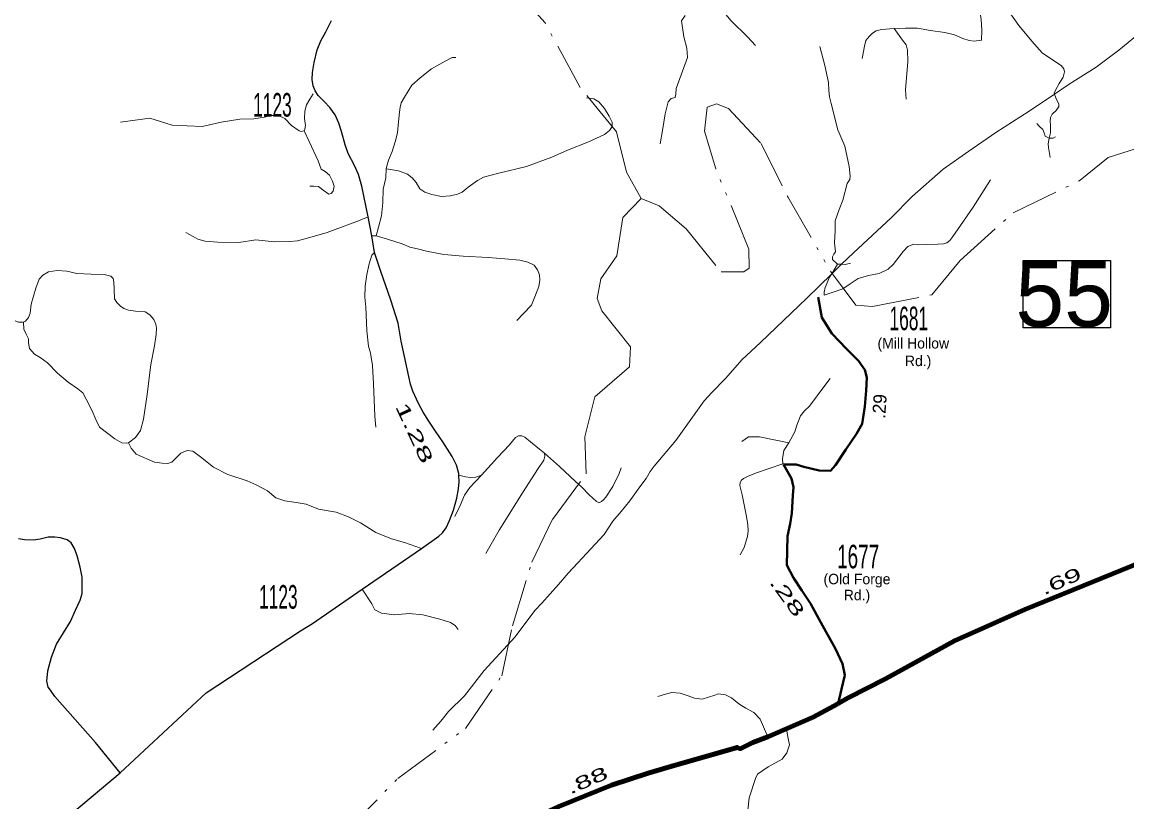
# Model space of a CAD drawing. Extents: x 124003 to 182903, y 148068 to 182665.
# Drawn here: x 137879 to 139987, y 150263 to 151751 of the extents above; entities that cross this region are included whole.
import ezdxf
from ezdxf.enums import TextEntityAlignment as Align

# ---------------------------------------------------------------- set-up
doc = ezdxf.new("R2010")
doc.units = 0
doc.header["$LTSCALE"] = 18
doc.linetypes.add('DASH_DOUBLE_DOT', pattern=[9.2, 5, -1.2, 0.3, -1.2, 0.3, -1.2])
for name, color, linetype, lineweight in [('17', 7, 'Continuous', 25), ('29', 7, 'Continuous', 120), ('31', 7, 'Continuous', 25), ('32', 7, 'Continuous', 25), ('35', 7, 'Continuous', 13), ('44', 7, 'Continuous', 13), ('59', 7, 'DASH_DOUBLE_DOT', 13), ('8', 7, 'Continuous', 25)]:
    doc.layers.add(name, color=color, linetype=linetype, lineweight=lineweight)

msp = doc.modelspace()

# ---------------------------------------------------------------- linework, layer by layer
at = {"layer": '29'}
for points in [[(139436.19, 150450.45), (139455.72, 150461.36), (139526.84, 150497.74), (139658.22, 150570.18), (139792.68, 150629.84), (140052.14, 150735.52), (140184.09, 150784.11), (140238.33, 150801.12), (140312, 150825.41), (140372.72, 150852.94), (140441.53, 150892.62), (140493.24, 150925.23)], [(138205.57, 149870.65), (138645.98, 150118.46), (138781.17, 150197.01), (138903.36, 150253.99), (139004.2, 150294.59), (139073.82, 150317.26), (139123.6, 150332.24), (139197.27, 150353.3), (139243.82, 150366.66), (139249.64, 150364.06), (139273.77, 150376.38), (139302.11, 150386.7), (139389.06, 150424.22), (139435.77, 150450.22), (139436.19, 150450.45)]]:
    msp.add_lwpolyline(points, dxfattribs=at)
at = {"layer": '31'}
msp.add_lwpolyline([(139789.6, 151296.36), (139956.02, 151296.36), (139956.02, 151167.88), (139789.6, 151167.88)], close=True, dxfattribs=at)
at = {"layer": '32'}
msp.add_line((137974.99, 150241.73), (138065.95, 150318.46), dxfattribs=at)
for points in [[(138065.95, 150318.46), (138230.65, 150470.98), (138410.46, 150589.33), (138433.21, 150603.05), (138527.86, 150668.74), (138641.29, 150746.32), (138674.46, 150769.89), (138681.19, 150776.3), (138688.24, 150785.92), (138694.97, 150800.02), (138702.66, 150819.9), (138708.74, 150842.66), (138711.63, 150860.29), (138712.91, 150873.44), (138712.59, 150886.58), (138712.27, 150889.47), (138708.1, 150905.82), (138700.09, 150921.85), (138681.83, 150950.06), (138667.73, 150970.58), (138655.55, 150989.49), (138644.18, 151006.64), (138635.85, 151022.99), (138624.95, 151046.71), (138620.31, 151060.34), (138602.2, 151141.93), (138596.76, 151176.55), (138582.98, 151220.47), (138562.95, 151277.3), (138551.9, 151311.2), (138546.8, 151343.18), (138539.45, 151379.62), (138527.22, 151437.83), (138520.81, 151460.59), (138513.44, 151477.26), (138501.11, 151500.5), (138495.34, 151517.17), (138488.61, 151542.18), (138483.48, 151558.21), (138476.76, 151574.56), (138466.66, 151588.18), (138455.77, 151599.41), (138443.91, 151611.27), (138438.15, 151619.92), (138434.62, 151629.86), (138432.38, 151641.72), (138433.5, 151655.03), (138436.38, 151674.26), (138442.15, 151698.63), (138449.2, 151715.3), (138458.65, 151732.77), (138469.55, 151754.25)], [(138065.95, 150318.46), (138019.03, 150376), (137941.7, 150463.96), (137933.11, 150475.86), (137929.14, 150481.81), (137926.5, 150493.05), (137928.48, 150512.9), (137935.09, 150538.69), (137945.01, 150563.82), (137971.77, 150606.81), (137981.03, 150628.63), (137989.62, 150647.81), (137993.58, 150660.38), (137993.58, 150673.6), (137993.58, 150691.46), (137989.62, 150710.64), (137984.33, 150732.46), (137979.37, 150746.35), (137972.76, 150756.93), (137964.83, 150762.89), (137952.28, 150766.85), (137941.7, 150768.18), (137929.14, 150768.18), (137913.28, 150764.21), (137900.72, 150762.22), (137883.54, 150762.89), (137872.3, 150764.87)]]:
    msp.add_lwpolyline(points, dxfattribs=at)
at = {"layer": '32', "lineweight": 40}
for points in [[(139332.18, 150906.78), (139356.36, 150906.78), (139370.95, 150902.17), (139400.12, 150895.26), (139421.61, 150894.49), (139431.59, 150905.24), (139450.78, 150935.19), (139471.51, 150965.14), (139482.26, 150984.34), (139487.63, 151017.36), (139489.93, 151047.77), (139491.47, 151073.11), (139487.63, 151087.71), (139475.35, 151104.6), (139452.32, 151127.64), (139424.68, 151156.82), (139405.49, 151187.54), (139398.58, 151225.93)], [(139436.19, 150450.45), (139443.02, 150477.8), (139448.91, 150504.33), (139444.49, 150526.44), (139431.23, 150554.94), (139403.7, 150605.15), (139383.46, 150641.59), (139366.9, 150666.47), (139351.49, 150690.58), (139338.46, 150714.74), (139339.93, 150770.26), (139344.84, 150793.35), (139348.25, 150813.67), (139349.76, 150847.89), (139351.37, 150863.77), (139347.15, 150879.9), (139332.18, 150906.78)]]:
    msp.add_lwpolyline(points, dxfattribs=at)
at = {"layer": '35'}
for p, q in [((138546.8, 151343.18), (138555.1, 151343.18)), ((139435.29, 151289.33), (139424.33, 151271.06))]:
    msp.add_line(p, q, dxfattribs=at)
for points in [[(139691.22, 151862.16), (139691.48, 151833.87), (139692.99, 151821.24), (139699.05, 151797.5), (139705.61, 151778.31), (139709.14, 151756.58), (139710.41, 151735.87), (139709.9, 151716.68), (139695.77, 151715.16), (139686.68, 151716.17), (139674.06, 151719.71), (139658.41, 151726.78), (139640.24, 151731.33), (139612.98, 151735.37), (139587.74, 151739.41), (139565.02, 151739.92), (139543.06, 151738.91)], [(139691.22, 151862.16), (139708.39, 151850.04), (139719.49, 151840.94), (139726.56, 151828.31), (139742.21, 151804.07), (139755.33, 151781.84), (139781.08, 151744.97), (139805.81, 151714.66), (139825.5, 151692.94), (139845.19, 151679.3), (139862.1, 151668.19), (139867.15, 151662.12), (139868.16, 151656.06), (139866.14, 151646.47), (139858.06, 151633.84), (139850.99, 151621.21), (139848.98, 151615.65), (139849.51, 151613.9)], [(139202.49, 151789.07), (139232.05, 151753.85), (139263.72, 151722.86), (139278.5, 151706.66)], [(139144.78, 151763.71), (139137.74, 151753.85), (139141.96, 151722.86), (139147.59, 151701.73), (139149, 151683.42), (139127.18, 151624.26), (139126.83, 151613.69), (139125.42, 151607.35), (139117.68, 151605.24), (139112.05, 151598.9), (139106.42, 151576.36), (139101.49, 151544.67), (139096.57, 151518.61)], [(139543.06, 151738.91), (139519.34, 151737.39), (139509.24, 151734.36), (139501.67, 151730.32), (139495.61, 151723.75), (139489.05, 151716.17), (139486.52, 151705.57), (139482.49, 151681.82)], [(139543.06, 151738.91), (139559.22, 151716.68), (139566.28, 151707.59), (139568.81, 151697.99), (139569.31, 151676.27), (139564.77, 151622.22), (139566.03, 151604.03)], [(139401.46, 151704.55), (139411.06, 151668.18), (139418.12, 151635.86), (139418.63, 151620.7), (139419.64, 151608.58), (139423.17, 151595.95), (139435.54, 151545.94), (139449.17, 151514.62), (139457.5, 151475.73), (139459.52, 151457.04), (139459.01, 151450.98), (139453.46, 151443.4), (139445.13, 151411.58), (139438.06, 151393.39), (139431, 151372.17), (139430.49, 151353.48), (139429.23, 151329.74), (139431.25, 151312.57), (139428.22, 151308.53), (139425.69, 151302.97), (139425.69, 151298.42), (139435.29, 151289.33), (139442.92, 151289.07)], [(138555.1, 151343.18), (138558.94, 151359.8), (138564.69, 151381.54), (138567.24, 151407.11), (138567.88, 151432.68), (138572.99, 151453.78), (138573.63, 151471.68), (138578.1, 151487.66), (138585.13, 151504.28), (138590.88, 151522.82), (138595.36, 151540.08), (138597.59, 151561.18), (138599.51, 151579.08), (138600.79, 151588.67), (138602.71, 151596.98), (138609.09, 151607.85), (138623.15, 151630.86), (138638.49, 151644.92), (138660.21, 151662.18), (138686.73, 151676.89), (138699.51, 151683.92), (138706.54, 151683.92)], [(138434.82, 151614.56), (138428.43, 151604.33), (138422.04, 151593.46), (138418.84, 151581.32), (138418.21, 151567.25), (138420.12, 151553.83), (138418.84, 151546.79), (138417.57, 151543.6)], [(138956.05, 151606.57), (138970.11, 151604.65), (138979.69, 151598.9), (138990.56, 151586.11), (138999.5, 151571.41), (139005.25, 151560.54), (139005.25, 151552.23), (139000.14, 151544.56), (138990.56, 151536.88), (138958.61, 151522.18), (138919.63, 151506.84), (138890.24, 151493.41), (138841.68, 151475.51), (138788.96, 151462.73), (138759.57, 151455.06), (138748.07, 151448.66), (138730.18, 151435.88), (138718.68, 151426.93), (138709.73, 151423.09), (138696.95, 151419.89), (138679.7, 151418.62), (138661.17, 151422.45), (138647.75, 151426.93), (138638.17, 151433.32), (138631.14, 151444.83), (138623.79, 151453.78), (138614.85, 151460.81), (138597.59, 151467.2), (138574.59, 151471.04)], [(139849.51, 151613.9), (139851.75, 151606.56), (139857.56, 151594.94), (139857.56, 151590.39), (139852.51, 151582.82), (139844.94, 151575.75), (139841.4, 151569.18), (139840.9, 151562.11), (139841.91, 151554.53), (139841.91, 151545.94), (139841.91, 151539.88), (139839.38, 151529.78)], [(138417.57, 151543.6), (138411.82, 151542.32), (138407.98, 151543.6), (138393.29, 151553.83), (138380.51, 151567.25), (138368.37, 151573), (138354.31, 151573), (138341.53, 151569.81), (138321.01, 151566.58), (138294.35, 151565.69), (138258.74, 151560.23), (138223.03, 151552.22), (138165.71, 151554.32), (138123.12, 151567.71), (138067.09, 151560.22)], [(139839.38, 151529.78), (139831.81, 151533.31), (139829.29, 151539.88), (139826.76, 151546.45), (139820.71, 151552), (139815.66, 151557.56)], [(138417.57, 151543.6), (138426.83, 151523.14), (138444.08, 151486.7), (138449.83, 151470.72), (138457.5, 151466.24), (138465.81, 151459.21), (138471.56, 151447.7), (138474.75, 151438.11), (138472.84, 151428.52), (138469, 151424.05), (138464.53, 151422.77), (138453.67, 151430.44), (138444.72, 151437.47), (138435.78, 151438.11), (138428.11, 151438.11)], [(139839.38, 151529.78), (139846.96, 151529.78), (139851.5, 151532.3)], [(139839.38, 151529.78), (139837.36, 151519.17), (139837.87, 151512.1), (139840.9, 151492.9)], [(139727.06, 151449.97), (139694.25, 151397.94), (139670.02, 151363.08), (139655.38, 151341.87), (139649.32, 151334.29), (139643.77, 151329.74), (139637.21, 151327.72), (139626.61, 151327.22), (139605.91, 151326.71), (139590.26, 151326.21), (139581.17, 151327.22), (139569.31, 151322.67), (139560.23, 151313.58), (139541.55, 151288.83), (139531.96, 151279.73), (139514.79, 151271.15), (139494.1, 151267.61), (139474.41, 151261.55), (139459.26, 151251.45), (139445.63, 151242.35), (139430.49, 151236.8), (139410.05, 151230.23)], [(138539.45, 151379.62), (138517.72, 151370.67), (138476.51, 151355.33), (138461.17, 151349.57), (138432.42, 151341.26), (138404.95, 151333.59), (138390.25, 151332.31), (138360.86, 151331.67), (138325.08, 151335.51), (138292.81, 151330.39), (138252.55, 151331.03), (138228.27, 151332.95), (138214.22, 151336.79), (138205.27, 151341.9), (138191.85, 151349.57)], [(138555.1, 151343.18), (138576.51, 151336.79), (138604.62, 151327.84), (138619.32, 151321.44), (138633.38, 151318.25), (138650.63, 151313.77), (138683.85, 151307.38), (138720.91, 151304.18), (138768.84, 151301.63), (138800.14, 151299.07), (138828.9, 151297.15), (138844.23, 151293.31), (138856.37, 151287.56), (138862.76, 151278.61), (138866.6, 151269.02), (138867.24, 151258.79), (138865.32, 151246.65), (138857.65, 151226.83), (138851.26, 151210.85), (138835.93, 151194.86), (138823.15, 151181.44)], [(138551.9, 151311.2), (138546.77, 151306.39), (138541.32, 151289.72), (138536.84, 151269.52), (138533.63, 151247.4), (138532.99, 151226.24), (138534.75, 151207.17), (138536.68, 151161.97), (138540.36, 151132.95), (138544.21, 151119.17), (138547.73, 151095.76), (138549.65, 151060.5), (138552.38, 150999.11), (138554.14, 150978.11)], [(139442.92, 151289.07), (139449.93, 151288.83), (139460.02, 151291.35)], [(138082.15, 150948.06), (138095.69, 150958.64), (138104.95, 150971.87), (138110.9, 150993.03), (138117.5, 151040.65), (138124.77, 151097.53), (138132.04, 151133.24), (138134.69, 151155.06), (138135.35, 151166.97), (138134.03, 151174.9), (138130.72, 151183.5), (138123.12, 151192.76), (138113.87, 151198.05), (138095.36, 151199.37), (138082.15, 151201.36), (138073.55, 151204.67), (138066.94, 151209.29), (138059.67, 151215.91), (138055.71, 151223.18), (138055.05, 151241.7), (138054.39, 151254.93), (138053.07, 151261.54), (138048.44, 151266.17), (138035.88, 151269.48), (138010.77, 151270.14), (137983.67, 151271.46), (137964.5, 151276.09), (137946, 151277.41), (137929.47, 151274.77), (137918.9, 151268.16), (137911.63, 151260.88), (137905.02, 151243.68), (137896.43, 151212.6), (137894.45, 151195.41), (137891.14, 151187.47), (137885.85, 151180.2), (137881.56, 151178.21)], [(139424.33, 151271.06), (139420.14, 151264.07), (139411.56, 151244.88), (139409.54, 151235.79), (139410.05, 151230.23)], [(137807.87, 151241.7), (137829.35, 151221.2), (137847.85, 151196.07), (137859.75, 151183.5), (137867.02, 151180.2), (137872.3, 151178.21), (137881.56, 151178.21)], [(137881.56, 151178.21), (137882.22, 151164.98), (137886.85, 151155.73), (137891.47, 151146.47), (137891.47, 151139.19), (137893.45, 151127.95), (137902.71, 151117.37), (137913.28, 151110.75), (137927.82, 151100.83), (137946.33, 151080.99), (137966.82, 151063.8), (137985.32, 151051.23), (137994.9, 151043.3), (138001.51, 151031.39), (138012.75, 151008.91), (138020.02, 150992.37), (138026.63, 150977.82), (138056.37, 150956), (138069.59, 150948.06), (138077.52, 150947.4), (138082.15, 150948.06)], [(139342.15, 150947.86), (139353.76, 150969.07), (139356.79, 150979.68), (139364.86, 150999.89), (139372.44, 151008.98), (139382.03, 151018.07), (139396.67, 151037.77), (139409.29, 151054.95), (139420.9, 151071.11)], [(138082.15, 150948.06), (138087.1, 150938.14), (138097.02, 150926.24), (138132.04, 150911.03), (138146.58, 150909.04), (138157.16, 150908.38), (138165.09, 150911.03), (138173.02, 150919.62), (138182.27, 150928.22), (138188.88, 150931.53), (138194.83, 150933.51), (138204.75, 150932.19), (138219.29, 150921.61), (138244.4, 150901.77), (138271.5, 150887.88), (138308.84, 150875.31), (138326.02, 150868.04), (138347.17, 150856.8), (138363.03, 150842.91), (138380.22, 150837.62), (138402.03, 150834.31), (138421.2, 150831), (138444.66, 150821.74), (138478.36, 150815.79), (138502.16, 150807.19), (138524.63, 150795.29), (138554.14, 150777.1), (138584.26, 150764.92), (138608.61, 150757.87), (138641.29, 150746.32)], [(138755.85, 150886.26), (138786.45, 150920.08), (138809.2, 150944.45), (138820.89, 150958.07), (138826.66, 150961.6), (138832.75, 150961.28), (138838.52, 150959.03), (138849.09, 150949.74), (138866.71, 150936.27), (138876.33, 150928.58)], [(139342.15, 150947.86), (139286.62, 150959.48), (139265.42, 150959.48), (139252.8, 150950.38)], [(139330.79, 150907.95), (139330.03, 150917.55), (139333.06, 150933.21), (139342.15, 150947.86)], [(138876.33, 150928.58), (138876.65, 150922.49), (138875.04, 150914.79), (138862.55, 150897.48), (138835.63, 150854.52), (138789.33, 150781.27), (138764.02, 150737.03)], [(138876.33, 150928.58), (138904.84, 150902.93), (138935.44, 150874.24), (138947.3, 150863.66), (138961.08, 150848.59), (138975.02, 150835.93), (138979.82, 150833.36), (138984.95, 150835.93), (138988.79, 150839.46), (138993.28, 150844.26), (139006.42, 150865.1), (139018.59, 150889.79), (139022.44, 150900.69)], [(139330.79, 150907.95), (139278.8, 150890.27), (139263.15, 150883.71), (139256.08, 150880.17), (139252.04, 150877.14), (139249.52, 150872.59), (139249.01, 150866.53), (139253.55, 150848.85), (139261.13, 150810.97), (139263.9, 150792.28), (139264.41, 150780.15), (139263.4, 150769.54), (139257.34, 150748.33), (139249.52, 150734.18)], [(138755.85, 150886.26), (138733.74, 150863.18), (138723.48, 150848.11), (138715.15, 150828.23), (138704.9, 150807.72)], [(138712.59, 150886.58), (138725.09, 150883.38), (138734.7, 150881.77), (138745.27, 150882.73), (138755.85, 150886.26)], [(138527.86, 150668.74), (138546.45, 150640.53), (138552.22, 150629.63), (138565.03, 150623.22), (138590.03, 150620.01), (138617.58, 150622.58), (138643.86, 150620.01), (138676.54, 150611.68), (138696.41, 150605.27), (138705.38, 150599.5), (138711.15, 150591.8)], [(139302.11, 150386.7), (139294.25, 150406.19), (139287.8, 150420.74), (139275.68, 150433.35), (139260.39, 150441.4), (139246.66, 150450.13), (139232.91, 150461.27), (139221.74, 150466.98), (139208.29, 150469.27), (139200.96, 150466.65), (139176.84, 150458.56), (139162.2, 150460.95), (139150, 150465.14), (139134.78, 150470.38), (139118.91, 150471.25), (139106.66, 150468.63), (139092.13, 150463.79)], [(139338.53, 150397.43), (139340.96, 150383.66), (139343.39, 150371.52), (139338.53, 150356.13), (139329.63, 150343.98), (139302.91, 150329.41), (139282.68, 150315.64), (139278.63, 150307.54), (139266.49, 150270.29), (139264.06, 150246.81)]]:
    msp.add_lwpolyline(points, dxfattribs=at)
at = {"layer": '44'}
msp.add_lwpolyline([(140018.7, 151735.95), (139971.79, 151697.62), (139929.08, 151665.36), (139877.21, 151632.65), (139849.51, 151613.9), (139800.96, 151581.03), (139737.32, 151540.44), (139686.02, 151504.87), (139637.04, 151470.71), (139577.59, 151418.55), (139537.7, 151377.64), (139465.43, 151310.87), (139442.92, 151289.07), (139424.33, 151271.06), (139376.36, 151224.6), (139288.31, 151139.84), (139252.34, 151106.64), (139221.86, 151071.8), (139195.37, 151044.25), (139180.74, 151028.19), (139126.8, 150952.32), (139085.16, 150903.53), (139077.82, 150893.29), (139069.92, 150879.89), (139057.75, 150864.43), (139039.13, 150837.45), (139022.05, 150817.17), (139006.3, 150798.39), (138989.7, 150772.85), (138956.5, 150736.62), (138939.75, 150719.12), (138921.41, 150699.34), (138902.61, 150677.59), (138871.16, 150642.02), (138857.49, 150627.89), (138820.17, 150577.95), (138761.05, 150513.73), (138723.23, 150465.03), (138693.07, 150435.38), (138678.44, 150416.91), (138663.22, 150399.68)], dxfattribs=at)
at = {"layer": '59'}
for points in [[(139060.27, 151414.53), (139032.42, 151464.91), (139013.53, 151541.64), (138944.22, 151626.42), (138877, 151750.16), (138800.08, 151835.58)], [(139060.27, 151414.53), (139095.12, 151400.69), (139146.2, 151356.47), (139213.14, 151274.86), (139256.27, 151274.41), (139266.83, 151281.56), (139266.22, 151317.72), (139203.08, 151471.2), (139181.36, 151543.14), (139186.3, 151588.86), (139204.44, 151595.44), (139226.86, 151586.59), (139289.44, 151519.39), (139340.11, 151418.05), (139421.61, 151276.12), (139470.42, 151210.86), (139501.95, 151208.47), (139614.95, 151230.45), (139669.27, 151296.27), (139770.61, 151387.36), (139898.44, 151449.25), (139951.61, 151493.11), (140005.84, 151509.8)], [(138953.28, 150959.32), (138972.37, 151035.74), (139038.39, 151093.42), (139040.38, 151131.38), (138985.48, 151199.97), (138976.58, 151223.73), (138983.61, 151261.27), (139013.81, 151304.97), (139025.3, 151378.23), (139060.27, 151414.53)], [(138272.88, 149972.22), (138284.11, 149992.53), (138350.5, 150055.7), (138377.39, 150084.54), (138596.38, 150307.52), (138725.48, 150403), (138794.48, 150503.41), (138814.72, 150599.05), (138851.78, 150720.31), (138891.07, 150801.74), (138955.62, 150888.79), (138953.28, 150959.32)]]:
    msp.add_lwpolyline(points, dxfattribs=at)

# ---------------------------------------------------------------- texts
at = {"layer": '17'}
msp.add_text('.29', height=25, rotation=85.669, dxfattribs=at).set_placement((139527.72, 151017.03), align=Align.CENTER)
for s, rotation, width, p in [('1.28', 294.893, 1.9, (138616.38, 150962.07)), ('.69', 23.337, 1.75, (139866.32, 150672.9)), ('.28', 306.198, 1.85, (139329.22, 150647.39)), ('.88', 23.337, 1.75, (138962.4, 150292.54))]:
    msp.add_text(s, height=25, rotation=rotation, dxfattribs=dict(at, width=width)).set_placement(p, align=Align.CENTER)
at = {"layer": '31'}
msp.add_text('55', height=125, dxfattribs=at).set_placement((139774.85, 151169.98))
at = {"layer": '8'}
for s, width, p in [('1123', 0.55, (138356.84, 151570.91)), ('1681', 0.55, (139571.26, 151163.14)), ('1677', 0.6, (139474.54, 150708.53)), ('1123', 0.55, (138368.09, 150631.6))]:
    msp.add_text(s, height=45, dxfattribs=dict(at, width=width)).set_placement(p, align=Align.CENTER)
for s, p in [('(Mill Hollow', (139579.86, 151128.18)), ('Rd.)', (139589.03, 151094.55)), ('(Old Forge', (139472.35, 150678.17)), ('Rd.)', (139472.35, 150647.61))]:
    msp.add_text(s, height=20, dxfattribs=at).set_placement(p, align=Align.CENTER)

doc.saveas('drawing.dxf')
